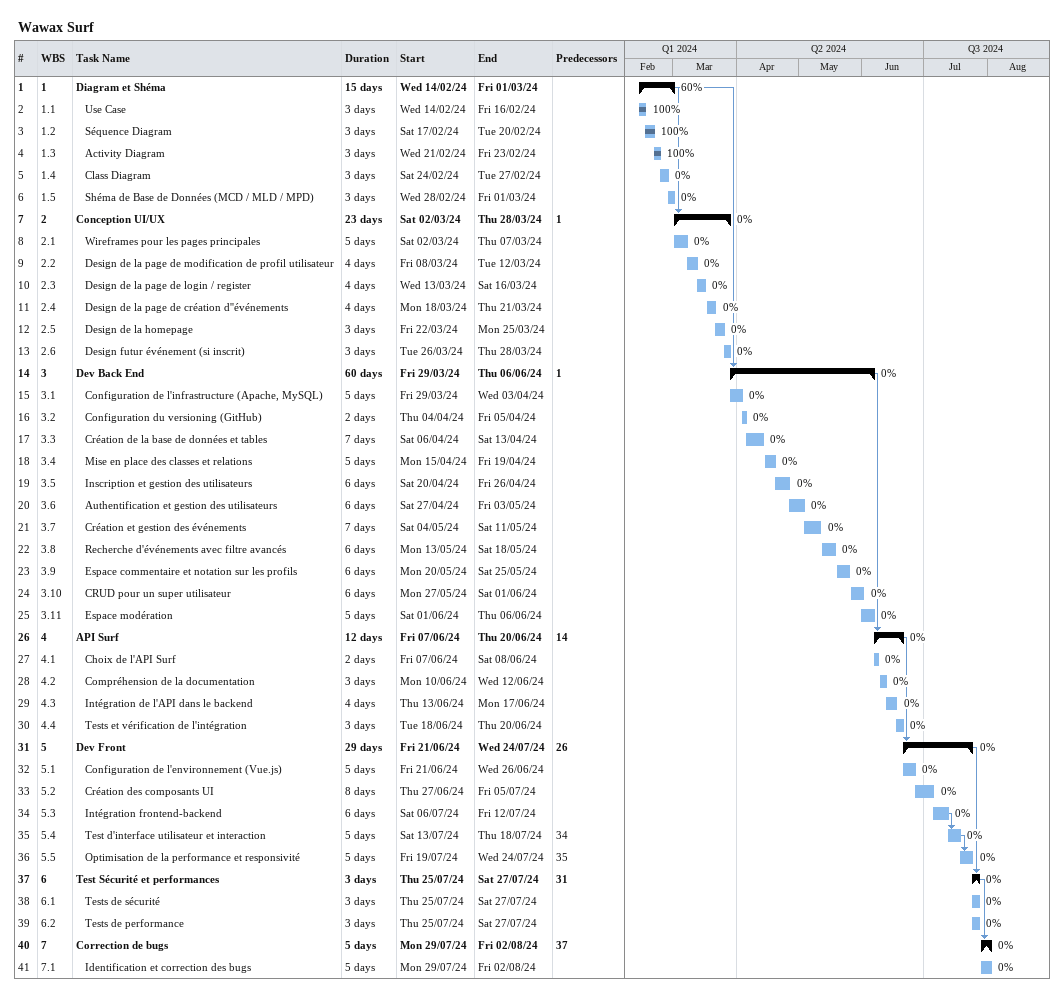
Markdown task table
Wawax Surf

| ID | WBS | Task | Duration | Start | Finish | Predecessors | % complete |
|---|---|---|---|---|---|---|---|
| 1 | 1 | **Diagram et Shéma** | 15d | 2024-02-14 | 2024-03-01 |  | 60 |
| 2 | 1.1 | Use Case | 3d | 2024-02-14 | 2024-02-16 |  | 100 |
| 3 | 1.2 | Séquence Diagram | 3d | 2024-02-17 | 2024-02-20 |  | 100 |
| 4 | 1.3 | Activity Diagram | 3d | 2024-02-21 | 2024-02-23 |  | 100 |
| 5 | 1.4 | Class Diagram | 3d | 2024-02-24 | 2024-02-27 |  | 0 |
| 6 | 1.5 | Shéma de Base de Données (MCD / MLD / MPD) | 3d | 2024-02-28 | 2024-03-01 |  | 0 |
| 7 | 2 | **Conception UI/UX** | 23d | 2024-03-02 | 2024-03-28 | 1 | 0 |
| 8 | 2.1 | Wireframes pour les pages principales | 5d | 2024-03-02 | 2024-03-07 |  | 0 |
| 9 | 2.2 | Design de la page de modification de profil utilisateur | 4d | 2024-03-08 | 2024-03-12 |  | 0 |
| 10 | 2.3 | Design de la page de login / register | 4d | 2024-03-13 | 2024-03-16 |  | 0 |
| 11 | 2.4 | Design de la page de création d''événements | 4d | 2024-03-18 | 2024-03-21 |  | 0 |
| 12 | 2.5 | Design de la homepage | 3d | 2024-03-22 | 2024-03-25 |  | 0 |
| 13 | 2.6 | Design futur événement (si inscrit) | 3d | 2024-03-26 | 2024-03-28 |  | 0 |
| 14 | 3 | **Dev Back End** | 60d | 2024-03-29 | 2024-06-06 | 1 | 0 |
| 15 | 3.1 | Configuration de l'infrastructure (Apache, MySQL) | 5d | 2024-03-29 | 2024-04-03 |  | 0 |
| 16 | 3.2 | Configuration du versioning (GitHub) | 2d | 2024-04-04 | 2024-04-05 |  | 0 |
| 17 | 3.3 | Création de la base de données et tables | 7d | 2024-04-06 | 2024-04-13 |  | 0 |
| 18 | 3.4 | Mise en place des classes et relations | 5d | 2024-04-15 | 2024-04-19 |  | 0 |
| 19 | 3.5 | Inscription et gestion des utilisateurs | 6d | 2024-04-20 | 2024-04-26 |  | 0 |
| 20 | 3.6 | Authentification et gestion des utilisateurs | 6d | 2024-04-27 | 2024-05-03 |  | 0 |
| 21 | 3.7 | Création et gestion des événements | 7d | 2024-05-04 | 2024-05-11 |  | 0 |
| 22 | 3.8 | Recherche d'événements avec filtre avancés | 6d | 2024-05-13 | 2024-05-18 |  | 0 |
| 23 | 3.9 | Espace commentaire et notation sur les profils | 6d | 2024-05-20 | 2024-05-25 |  | 0 |
| 24 | 3.10 | CRUD pour un super utilisateur | 6d | 2024-05-27 | 2024-06-01 |  | 0 |
| 25 | 3.11 | Espace modération | 5d | 2024-06-01 | 2024-06-06 |  | 0 |
| 26 | 4 | **API Surf** | 12d | 2024-06-07 | 2024-06-20 | 14 | 0 |
| 27 | 4.1 | Choix de l'API Surf | 2d | 2024-06-07 | 2024-06-08 |  | 0 |
| 28 | 4.2 | Compréhension de la documentation | 3d | 2024-06-10 | 2024-06-12 |  | 0 |
| 29 | 4.3 | Intégration de l'API dans le backend | 4d | 2024-06-13 | 2024-06-17 |  | 0 |
| 30 | 4.4 | Tests et vérification de l'intégration | 3d | 2024-06-18 | 2024-06-20 |  | 0 |
| 31 | 5 | **Dev Front** | 29d | 2024-06-21 | 2024-07-24 | 26 | 0 |
| 32 | 5.1 | Configuration de l'environnement (Vue.js) | 5d | 2024-06-21 | 2024-06-26 |  | 0 |
| 33 | 5.2 | Création des composants UI | 8d | 2024-06-27 | 2024-07-05 |  | 0 |
| 34 | 5.3 | Intégration frontend-backend | 6d | 2024-07-06 | 2024-07-12 |  | 0 |
| 35 | 5.4 | Test d'interface utilisateur et interaction | 5d | 2024-07-13 | 2024-07-18 | 34 | 0 |
| 36 | 5.5 | Optimisation de la performance et responsivité | 5d | 2024-07-19 | 2024-07-24 | 35 | 0 |
| 37 | 6 | **Test Sécurité et performances** | 3d | 2024-07-25 | 2024-07-27 | 31 | 0 |
| 38 | 6.1 | Tests de sécurité | 3d | 2024-07-25 | 2024-07-27 |  | 0 |
| 39 | 6.2 | Tests de performance | 3d | 2024-07-25 | 2024-07-27 |  | 0 |
| 40 | 7 | **Correction de bugs** | 5d | 2024-07-29 | 2024-08-02 | 37 | 0 |
| 41 | 7.1 | Identification et correction des bugs | 5d | 2024-07-29 | 2024-08-02 |  | 0 |
